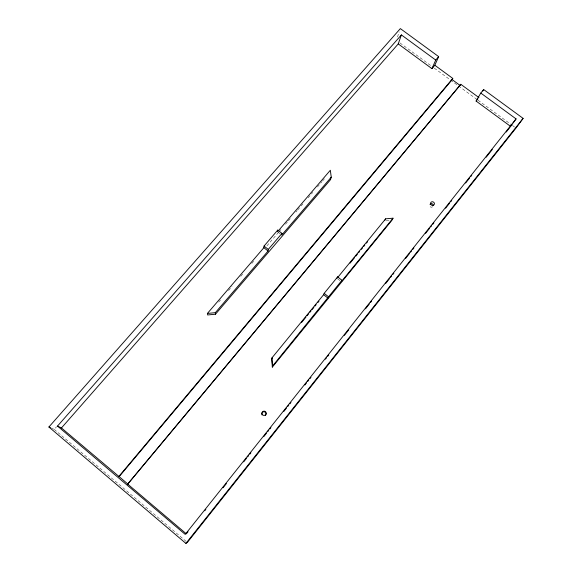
<?xml version="1.0" encoding="UTF-8"?>
<svg xmlns="http://www.w3.org/2000/svg" width="572" height="572" viewBox="0 0 572 572"><rect width="100%" height="100%" fill="white"/><g stroke="black" fill="none" stroke-linecap="round" stroke-linejoin="round"><path stroke-width="0.43" stroke-dasharray="2.86 2.15" d="M397.497 36.958L399.206 31.946M218.676 302.095L220.999 299.385M228.55 290.583L232.032 286.522M240.748 276.362L243.071 273.652M251.787 263.499L254.69 260.11M266.895 245.888L278.514 232.346M279.093 231.667L281.417 228.957M285.485 224.217L287.809 221.507M288.388 220.835L290.712 218.125M295.946 212.026L297.104 210.675M297.683 209.995L300.593 206.614M301.172 205.934L302.917 203.904M308.144 197.805L312.791 192.392M317.439 186.972L322.086 181.553M322.665 180.881L324.41 178.843M51.194 428.02L54.24 429.386L56.599 426.705M386.164 220.849L389.425 220.563M399.935 42.929L433.597 67.639M434.32 68.161L477.298 99.7M478.013 100.229L511.683 124.932M512.398 125.454L514.543 127.034M278.214 232.332L280.316 233.984M337.616 278.8L340.075 280.716M54.24 429.386L61.032 435.156M61.712 435.728L187.359 542.435M432.747 206.721A1.959 1.802 28 0 1 429.636 204.404"/><path stroke-width="0.86" d="M331.252 177.184L330.552 179.629L215.487 314.214L207.636 314.965L207.414 313.427L263.864 247.683L264.035 246.067L277.763 230.087L281.996 233.397L281.717 235.078L331.252 177.184L330.33 170.256L278.092 231.109M207.414 313.427L215.329 312.677L268.089 251.008L268.289 249.413L281.996 233.397M277.506 231.789L277.763 230.087M393.028 218.189L391.863 220.356L272.322 367.124L271.772 358.101L323.616 294.694L324.16 293.35L337.63 276.891L341.949 280.266L341.298 281.681L393.028 218.189L385.65 218.826L337.573 277.627M272.322 367.124L272.608 365.987L271.772 358.101M398.255 43.908L401.387 34.913L435.735 60.067L431.931 68.633L398.255 43.908L61.461 427.949L57.507 426.076L401.387 34.913M272.608 365.987L341.949 280.266M337.001 278.321L337.63 276.891M431.931 68.633L434.82 65.244L438.674 56.628L400.35 28.6L48.899 426.998L185.9 543.4L187.359 542.435L515.98 128.085L523.101 118.368L483.676 89.539L480.787 93.057L476.097 101.058L510.667 126.441L512.147 124.381M61.461 427.949L119.148 476.648L452.18 79.63L452.788 78.421L434.82 65.244M384.913 220.263L385.65 218.826M460.81 84.306L127.685 484.105L460.81 84.306L478.936 97.59M482.818 91.005L483.676 89.539M513.127 123.009L516.073 118.897L480.787 93.057M185.9 543.4L523.101 118.368M516.073 118.897L185.228 534.405L57.507 426.076M186.93 533.161L188.038 531.767M204.726 510.803L205.841 509.402M223.087 487.737L226.419 483.547M243.665 461.883L246.446 458.387M247.562 456.992L248.67 455.591M249.785 454.197L250.901 452.795M263.692 436.722L266.473 433.233M267.589 431.831L268.697 430.437M269.812 429.036L270.921 427.642M283.719 411.568L286.5 408.072M287.609 406.671L288.724 405.276M289.84 403.875L290.948 402.481M304.855 385.013L306.52 382.911M307.636 381.517L308.751 380.115M309.86 378.721L310.975 377.32M325.439 359.152L326.548 357.757M327.663 356.356L328.771 354.962M344.351 335.392L348.798 329.801M365.487 308.837L369.383 303.947M370.492 302.545L371.607 301.151M385.514 283.676L389.403 278.786M390.519 277.391L391.634 275.99M392.742 274.596L393.858 273.194M405.541 258.523L409.43 253.632M410.546 252.231L411.654 250.836M412.769 249.435L413.885 248.041M425.561 233.362L429.458 228.471M430.573 227.077L431.681 225.675M432.797 224.281L433.905 222.88M445.588 208.208L449.485 203.31M450.593 201.916L451.708 200.515M465.615 183.047L469.505 178.157M470.62 176.755L471.736 175.361M486.193 157.193L492.313 149.506M506.22 132.032L510.117 127.141M271.486 359.295L272.615 357.915M301.444 322.644L305.97 317.11M307.1 315.73L308.794 313.656M309.924 312.269L311.054 310.889M312.183 309.502L313.885 307.429M315.015 306.049L316.144 304.661M317.839 302.588L318.969 301.208M350.057 263.17L354.583 257.636M355.712 256.256L357.407 254.182M358.537 252.795L359.666 251.415M361.361 249.342L362.491 247.955M363.628 246.575L364.757 245.188M366.452 243.114L367.582 241.734M476.097 101.058L477.985 98.749M118.769 476.54L452.788 78.421M435.735 60.067L438.674 56.628M48.899 426.998L50.429 427.677M452.18 79.63L460.181 85.493M264.035 246.067L268.289 249.413M324.16 293.35L328.507 296.768M263.864 247.683L268.089 251.008M323.616 294.694L327.935 298.083M119.148 476.648L128.042 484.191M127.685 484.105L186.372 533.862M330.323 177.913L330.552 179.629M215.329 312.677L215.487 314.214M430.316 203.754A1.959 1.802 28 0 1 433.261 205.441M262.04 414.965A2.145 2.124 -76.6 0 1 262.698 412.14A2.145 2.124 -76.6 0 1 265.537 412.541A2.145 2.124 -76.6 0 1 265.379 415.429M265.572 414.822A2.159 2.138 -76.7 0 0 264.65 411.211A2.159 2.138 -76.7 0 0 262.005 413.828A2.159 2.138 -76.7 0 0 265.572 414.822M430.838 204.454A1.973 1.809 28 0 0 434.191 204.569A1.973 1.809 28 0 0 432.411 201.744A1.973 1.809 28 0 0 430.838 204.454"/></g></svg>
